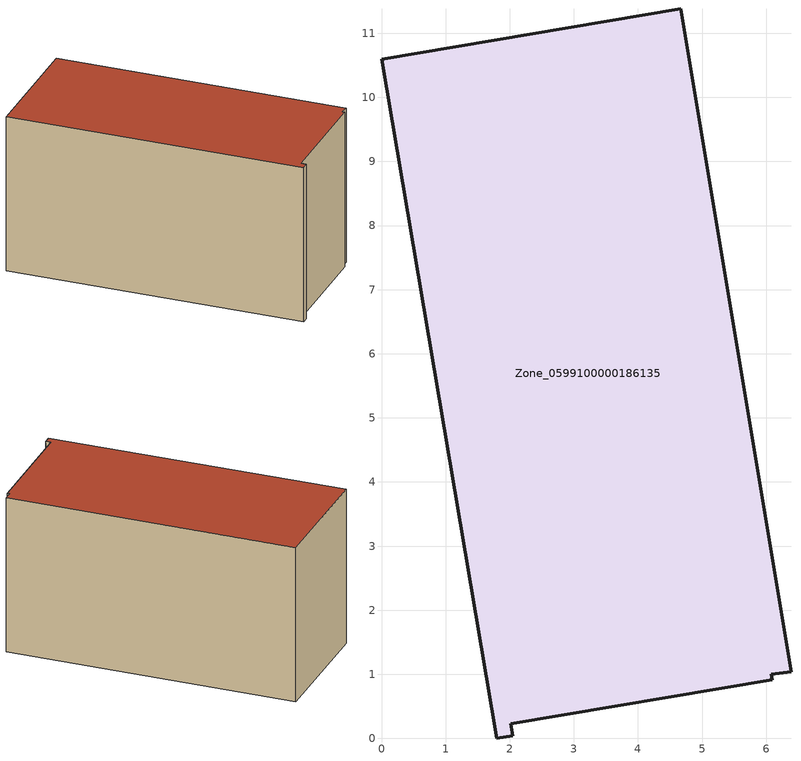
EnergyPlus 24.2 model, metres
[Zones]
Zone_0599100000186135
 floor ground (C_G): 6.08,1 6.09,0.92 2.02,0.23 2.05,0.04 1.8,0 0,10.59 4.67,11.38 6.39,1.04 z0
 wall outside (C_F): 1.8,0 2.05,0.04 2.02,0.23 6.09,0.92 6.08,1 6.39,1.04 4.67,11.38 0,10.59 1.8,0 z0:5.81
 roof outside (C_R): 6.39,1.04 4.67,11.38 0,10.59 1.8,0 2.05,0.04 2.02,0.23 6.09,0.92 6.08,1 z5.81
[BUILDING]
Pand.0599100000186135: North Axis=0; Terrain=City; Loads Convergence Tolerance Value=0.04; Temperature Convergence Tolerance Value=0.4; Solar Distribution=FullExterior; Maximum Number of Warmup Days=25; Minimum Number of Warmup Days=1
[Site:Location]
Rotterdam.The.Hague.AP_ZH_NLD Design_Conditions: Latitude=51.96; Longitude=4.45; Time Zone=1; Elevation=-4.5
[SITE:GROUNDTEMPERATURE:BUILDINGSURFACE]
18, 18, 18, 18, 18, 18, 18, 18, 18, 18, 18, 18
[MATERIAL] Thermal Absorptance=0.9; Solar Absorptance=0.7; Visible Absorptance=0.7
Name | Roughness | Thickness | Conductivity | Density | Specific Heat
G.TI.1992-2005 | MediumSmooth | 0.15 | 0.06 | 540 | 1210
F.TI.1992-2005 | Rough | 0.3 | 0.12 | 1920 | 840
R.TI.1992-2005 | MediumRough | 0.2 | 0.08 | 1500 | 1000
[CONSTRUCTION]
C_G: G.TI.1992-2005
C_F: F.TI.1992-2005
C_R: R.TI.1992-2005
[ZONE]
Zone_0599100000186135: Type=1; Multiplier=1; Ceiling Height=Autocalculate; Volume=Autocalculate; Floor Area=autocalculate; Part of Total Floor Area=Yes
[ZONEINFILTRATION:DESIGNFLOWRATE]
Infil_Zone_0599100000186135: Zone or ZoneList or Space or SpaceList=Zone_0599100000186135; Schedule=AlwaysOn; Design Flow Rate Calculation Method=Flow/Area; Flow Rate per Floor Area=0.0015; Constant Term Coefficient=1; Temperature Term Coefficient=0; Velocity Term Coefficient=0; Velocity Squared Term Coefficient=0
[HVACTEMPLATE:ZONE:IDEALLOADSAIRSYSTEM]
Zone_0599100000186135: Maximum Heating Supply Air Temperature=50; Minimum Cooling Supply Air Temperature=13; Maximum Heating Supply Air Humidity Ratio=0.0156; Minimum Cooling Supply Air Humidity Ratio=0.0077; Heating Limit=NoLimit; Cooling Limit=NoLimit; Dehumidification Control Type=ConstantSensibleHeatRatio; Cooling Sensible Heat Ratio=0.7; Dehumidification Setpoint=60; Humidification Control Type=None; Humidification Setpoint=30; Outdoor Air Method=None; Outdoor Air Flow Rate per Person=0.00944; Outdoor Air Flow Rate per Zone Floor Area=0; Outdoor Air Flow Rate per Zone=0; Demand Controlled Ventilation Type=None; Outdoor Air Economizer Type=NoEconomizer; Heat Recovery Type=None; Sensible Heat Recovery Effectiveness=0.7; Latent Heat Recovery Effectiveness=0.65
[ZONECONTROL:THERMOSTAT]
ThermostatControl_Zone_0599100000186135: Zone or ZoneList=Zone_0599100000186135; Control Type Schedule=DualSetpointControlType; Control 1=Thermostat_Zone_0599100000186135; Temperature Difference Between Cutout And Setpoint=0
[THERMOSTATSETPOINT:DUALSETPOINT]
Thermostat_Zone_0599100000186135: Heating Setpoint Temperature Schedule=HeatingSetpoint_Zone_0599100000186135; Cooling Setpoint Temperature Schedule=CoolingSetpoint_Zone_0599100000186135
[SCHEDULE:COMPACT]
HeatingSetpoint_Zone_0599100000186135: Through: 12/31, For: AllDays, Until: 24:00, 21
CoolingSetpoint_Zone_0599100000186135: Through: 12/31, For: AllDays, Until: 24:00, 24
DualSetpointControlType: Through: 12/31, For: AllDays, Until: 24:00, 4
AlwaysOn: Through: 12/31, For: AllDays, Until: 24:00, 1
